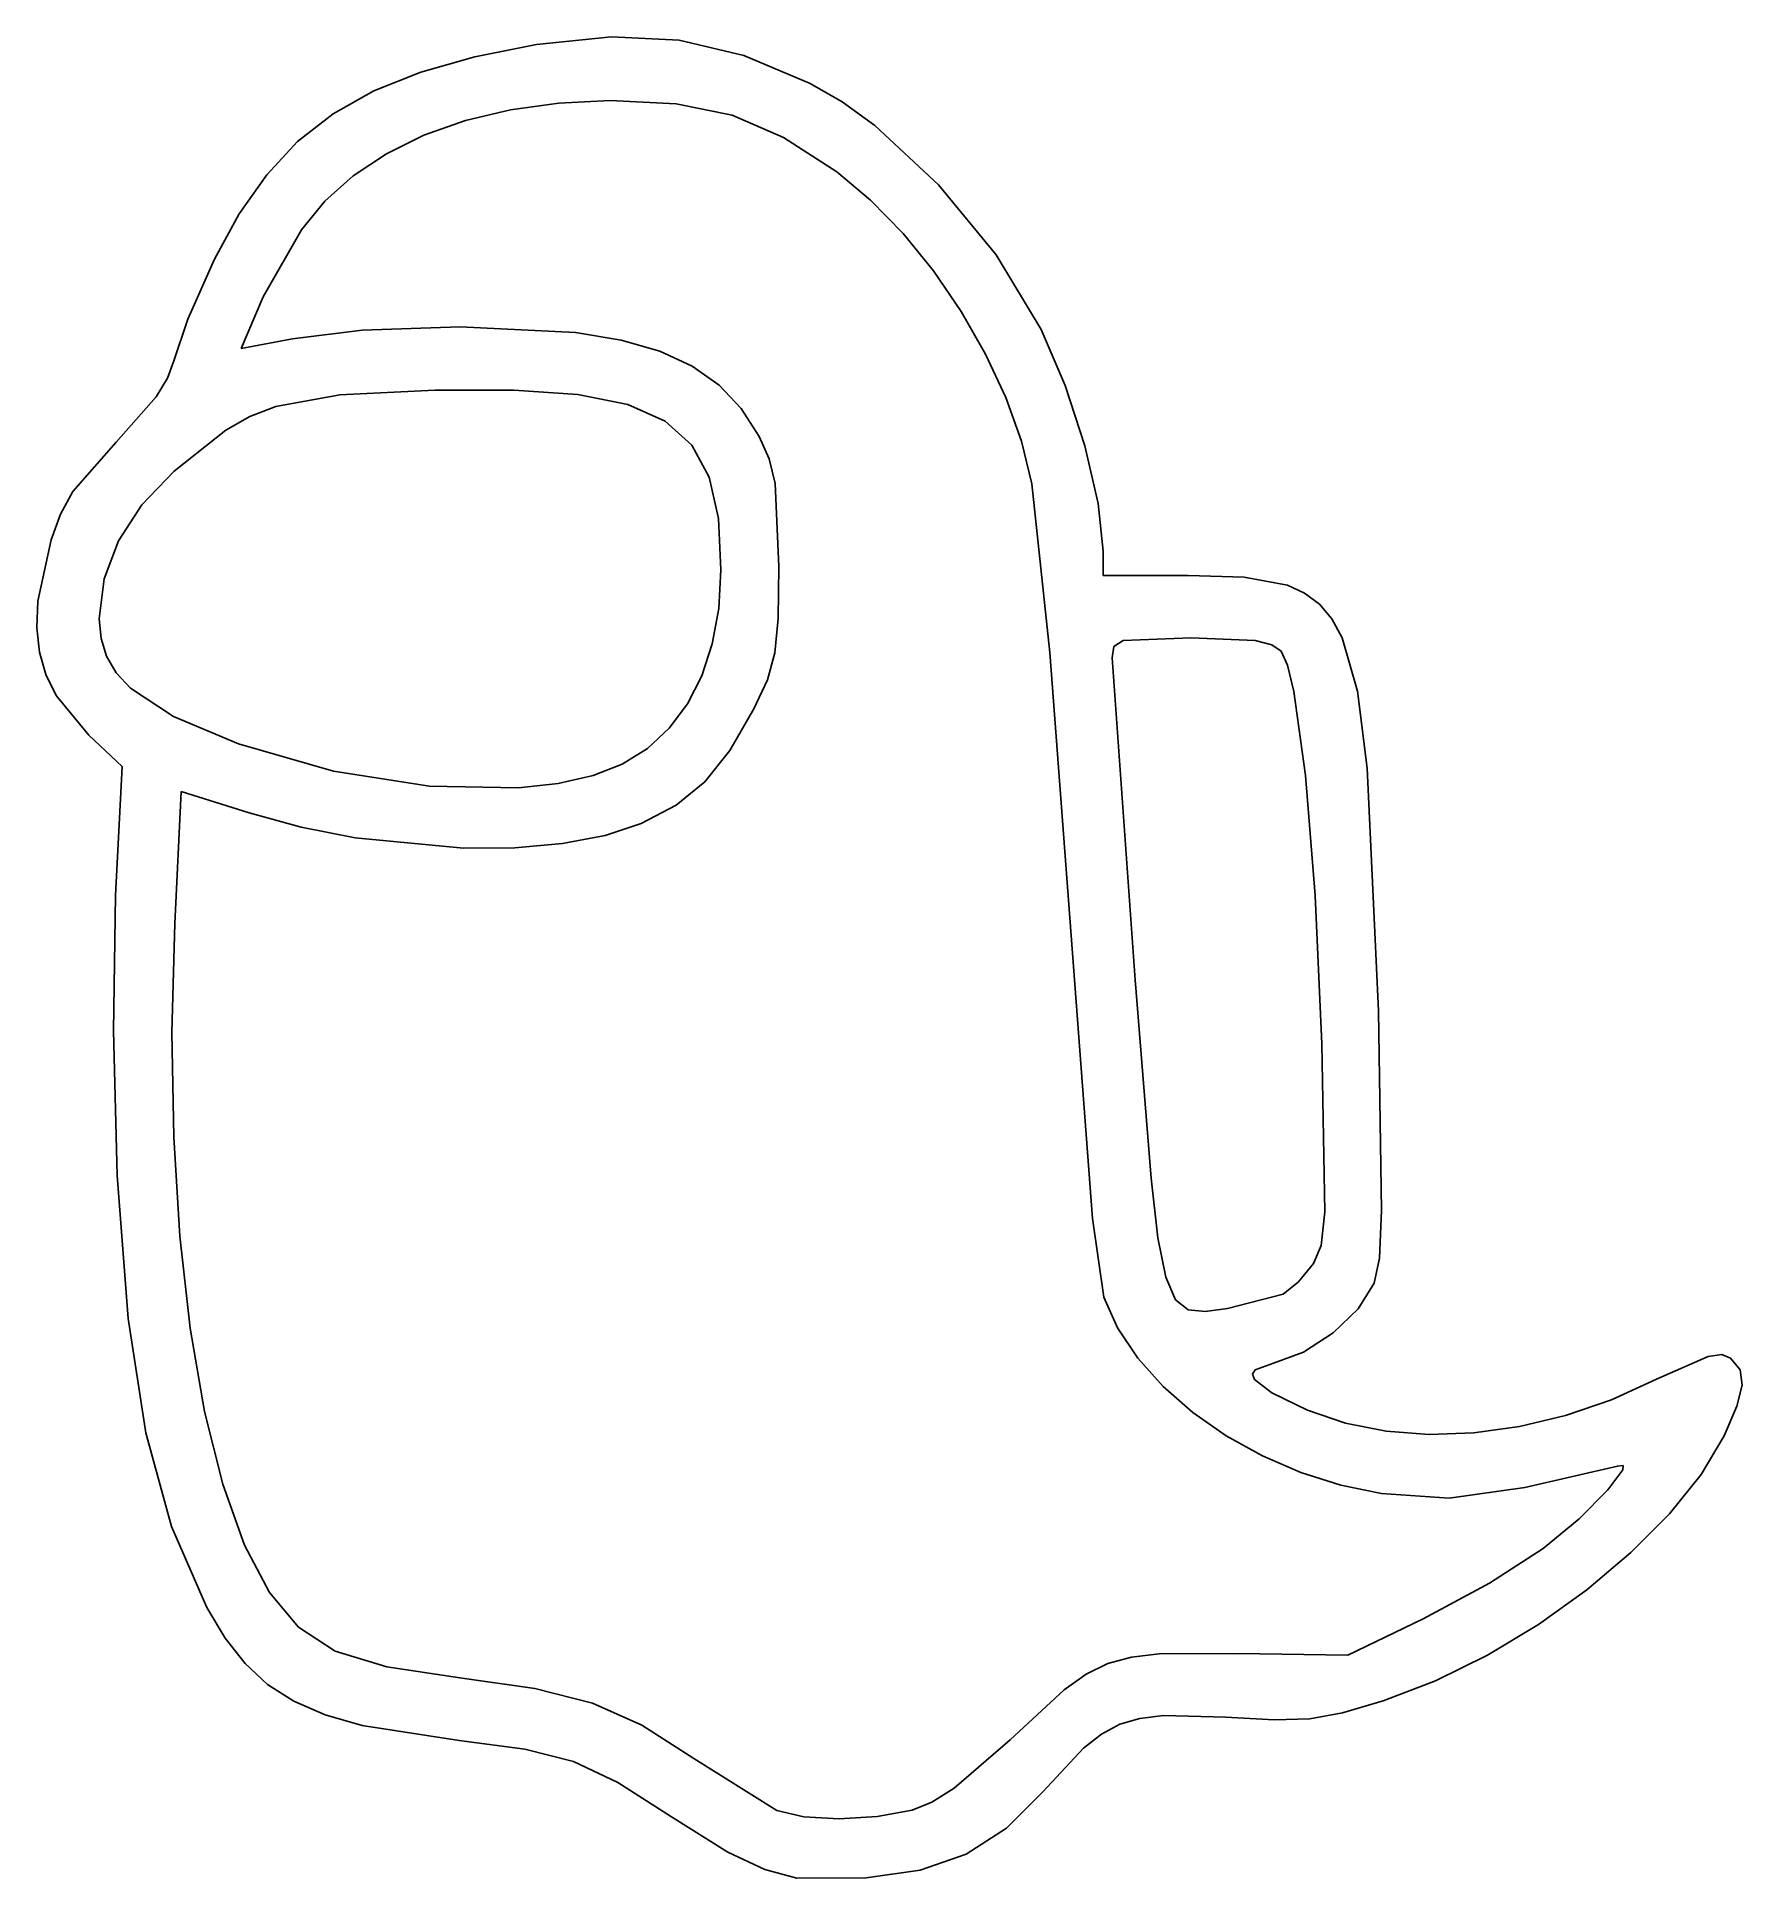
# Model space of a CAD drawing. Extents: x 11.9 to 79.6, y 3.7 to 76.7.
import ezdxf

# ---------------------------------------------------------------- set-up
doc = ezdxf.new("R2010")
doc.units = 0

msp = doc.modelspace()

# ---------------------------------------------------------------- linework, layer by layer
at = {"layer": 'Image'}
for p, q in [((31.721406, 76.436025), (34.700596, 76.746021)), ((34.700596, 76.746021), (37.381284, 76.609957)), ((29.26434, 75.952118), (31.721406, 76.436025)), ((37.381284, 76.609957), (39.945971, 76.001945)), ((25.260093, 74.602151), (27.122158, 75.348548)), ((27.122158, 75.348548), (29.26434, 75.952118)), ((39.945971, 76.001945), (42.577159, 74.896095)), ((23.643376, 73.689765), (25.260093, 74.602151)), ((42.577159, 74.896095), (43.848822, 74.159852)), ((30.690892, 73.849342), (28.899318, 73.420135)), ((32.609469, 74.117209), (30.690892, 73.849342)), ((34.639643, 74.217279), (32.609469, 74.117209)), ((37.268713, 74.0928), (34.639643, 74.217279)), ((39.485009, 73.62998), (37.268713, 74.0928)), ((43.848822, 74.159852), (45.143047, 73.223172)), ((22.237241, 72.588226), (23.643376, 73.689765)), ((28.899318, 73.420135), (27.250151, 72.836048)), ((41.527548, 72.753664), (39.485009, 73.62998)), ((45.143047, 73.223172), (47.682617, 70.872591)), ((21.00692, 71.27437), (22.237241, 72.588226)), ((27.250151, 72.836048), (25.758797, 72.103537)), ((43.635346, 71.388697), (41.527548, 72.753664)), ((25.758797, 72.103537), (24.44066, 71.229062)), ((19.917647, 69.725036), (21.00692, 71.27437)), ((24.44066, 71.229062), (23.311146, 70.21908)), ((44.980776, 70.268057), (43.635346, 71.388697)), ((23.311146, 70.21908), (22.385659, 69.08005)), ((46.269674, 68.943406), (44.980776, 70.268057)), ((47.682617, 70.872591), (49.962728, 68.092534)), ((18.934653, 67.917059), (19.917647, 69.725036)), ((22.385659, 69.08005), (20.872545, 66.419999)), ((47.476381, 67.455767), (46.269674, 68.943406)), ((49.962728, 68.092534), (51.750241, 65.131181)), ((17.881004, 65.533677), (18.934653, 67.917059)), ((48.575238, 65.846162), (47.476381, 67.455767)), ((20.872545, 66.419999), (19.999382, 64.377969)), ((49.540587, 64.155611), (48.575238, 65.846162)), ((17.302787, 63.842494), (17.881004, 65.533677)), ((22.027852, 64.754483), (24.8031, 65.096755)), ((24.8031, 65.096755), (28.693463, 65.237336)), ((28.693463, 65.237336), (33.261997, 65.01169)), ((51.750241, 65.131181), (52.702002, 62.901975)), ((19.999382, 64.377969), (22.027852, 64.754483)), ((33.261997, 65.01169), (35.074828, 64.709385)), ((35.074828, 64.709385), (36.611105, 64.266924)), ((17.073319, 63.192016), (17.302787, 63.842494)), ((36.611105, 64.266924), (37.899133, 63.673929)), ((37.899133, 63.673929), (38.967214, 62.920024)), ((50.346768, 62.425138), (49.540587, 64.155611)), ((16.623876, 62.45154), (17.073319, 63.192016)), ((38.967214, 62.920024), (39.843652, 61.994833)), ((52.702002, 62.901975), (53.482097, 60.505601)), ((15.038119, 60.662761), (16.623876, 62.45154)), ((23.915357, 62.533122), (21.364384, 62.069435)), ((27.680605, 62.717873), (23.915357, 62.533122)), ((30.821357, 62.722621), (27.680605, 62.717873)), ((33.354925, 62.543871), (30.821357, 62.722621)), ((35.339097, 62.145349), (33.354925, 62.543871)), ((36.831661, 61.490781), (35.339097, 62.145349)), ((50.968125, 60.695762), (50.346768, 62.425138)), ((20.343359, 61.670656), (19.384833, 61.127341)), ((21.364384, 62.069435), (20.343359, 61.670656)), ((37.890406, 60.543894), (36.831661, 61.490781)), ((39.843652, 61.994833), (40.556751, 60.887977)), ((19.384833, 61.127341), (17.333853, 59.50737)), ((40.556751, 60.887977), (40.959361, 59.997268)), ((51.378997, 59.008507), (50.968125, 60.695762)), ((13.31876, 58.698636), (15.038119, 60.662761)), ((38.57312, 59.268415), (37.890406, 60.543894)), ((40.959361, 59.997268), (41.197331, 59.015992)), ((53.482097, 60.505601), (54.011868, 58.223026)), ((17.333853, 59.50737), (16.046504, 58.168774)), ((38.937592, 57.628068), (38.57312, 59.268415)), ((12.817422, 57.794061), (13.31876, 58.698636)), ((41.197331, 59.015992), (41.340657, 55.717859)), ((52.094527, 52.305738), (51.378997, 59.008507)), ((12.449303, 56.782763), (12.817422, 57.794061)), ((16.046504, 58.168774), (15.119329, 56.7395)), ((54.011868, 58.223026), (54.21266, 56.335218)), ((39.041611, 55.586581), (38.937592, 57.628068)), ((11.927807, 54.340584), (12.449303, 56.782763)), ((15.119329, 56.7395), (14.556626, 55.228031)), ((54.21266, 56.335218), (54.218772, 55.365082)), ((38.952353, 54.051536), (39.041611, 55.586581)), ((41.340657, 55.717859), (41.313494, 53.661742)), ((14.556626, 55.228031), (14.362693, 53.642851)), ((54.218772, 55.365082), (57.587675, 55.365082)), ((57.587675, 55.365082), (59.815768, 55.296256)), ((59.815768, 55.296256), (61.52621, 54.974767)), ((61.52621, 54.974767), (62.210859, 54.665362)), ((11.882695, 53.288543), (11.927807, 54.340584)), ((62.210859, 54.665362), (62.794351, 54.228098)), ((62.794351, 54.228098), (63.286106, 53.641409)), ((14.362693, 53.642851), (14.430631, 52.867696)), ((38.69771, 52.64752), (38.952353, 54.051536)), ((41.313494, 53.661742), (41.184225, 52.2935)), ((63.286106, 53.641409), (63.695542, 52.883733)), ((11.98576, 52.326315), (11.882695, 53.288543)), ((14.430631, 52.867696), (14.651065, 52.159571)), ((38.282606, 51.382466), (38.69771, 52.64752)), ((55.007704, 52.785063), (54.636837, 52.547999)), ((57.703362, 52.895639), (55.007704, 52.785063)), ((60.248082, 52.780154), (57.703362, 52.895639)), ((60.908379, 52.616768), (60.248082, 52.780154)), ((63.695542, 52.883733), (64.305135, 50.769156)), ((12.240318, 51.436732), (11.98576, 52.326315)), ((14.651065, 52.159571), (15.036708, 51.507054)), ((41.184225, 52.2935), (40.884751, 51.226328)), ((53.794161, 29.836586), (52.094527, 52.305738)), ((54.636837, 52.547999), (54.5705, 52.10189)), ((54.5705, 52.10189), (55.481343, 39.313713)), ((61.274695, 52.366037), (60.908379, 52.616768)), ((61.535702, 51.799408), (61.274695, 52.366037)), ((12.649684, 50.60263), (12.240318, 51.436732)), ((15.036708, 51.507054), (15.600276, 50.898722)), ((37.711963, 50.264307), (38.282606, 51.382466)), ((40.884751, 51.226328), (40.346976, 50.073422)), ((61.788141, 50.761233), (61.535702, 51.799408)), ((13.946099, 49.032206), (12.649684, 50.60263)), ((15.600276, 50.898722), (17.312037, 49.768927)), ((62.251299, 47.423934), (61.788141, 50.761233)), ((64.305135, 50.769156), (64.698481, 47.711851)), ((17.312037, 49.768927), (19.88806, 48.678805)), ((36.990707, 49.300977), (37.711963, 50.264307)), ((40.346976, 50.073422), (39.389285, 48.418104)), ((15.264556, 47.780369), (13.946099, 49.032206)), ((36.123762, 48.50041), (36.990707, 49.300977)), ((19.88806, 48.678805), (23.65825, 47.596447)), ((35.116051, 47.870539), (36.123762, 48.50041)), ((39.389285, 48.418104), (38.39449, 47.179157)), ((15.010042, 42.665098), (15.264556, 47.780369)), ((23.65825, 47.596447), (27.468223, 47.007336)), ((33.9725, 47.419298), (35.116051, 47.870539)), ((64.698481, 47.711851), (65.137834, 38.078991)), ((17.615362, 46.796363), (17.362131, 41.545023)), ((20.306676, 45.939665), (17.615362, 46.796363)), ((27.468223, 47.007336), (31.009224, 46.939083)), ((31.009224, 46.939083), (32.582375, 47.108906)), ((32.582375, 47.108906), (33.9725, 47.419298)), ((33.9725, 47.419298), (33.9725, 47.419298)), ((38.39449, 47.179157), (37.256511, 46.248677)), ((62.632141, 42.661522), (62.251299, 47.423934)), ((37.256511, 46.248677), (35.869269, 45.518761)), ((22.374929, 45.371196), (20.306676, 45.939665)), ((24.520294, 44.947079), (22.374929, 45.371196)), ((35.869269, 45.518761), (34.439695, 45.044894)), ((28.817892, 44.537972), (24.520294, 44.947079)), ((32.75053, 44.724486), (30.857889, 44.556017)), ((34.439695, 45.044894), (32.75053, 44.724486)), ((30.857889, 44.556017), (28.817892, 44.537972)), ((14.921862, 37.290755), (15.010042, 42.665098)), ((62.898637, 36.781378), (62.632141, 42.661522)), ((17.362131, 41.545023), (17.246443, 37.227084)), ((55.481343, 39.313713), (56.114576, 31.448086)), ((65.137834, 38.078991), (65.268373, 30.164437)), ((15.067258, 31.552612), (14.921862, 37.290755)), ((17.246443, 37.227084), (17.315636, 33.069392)), ((63.005913, 30.106308), (62.898637, 36.781378)), ((17.315636, 33.069392), (17.56086, 29.134514)), ((15.505655, 25.875472), (15.067258, 31.552612)), ((56.114576, 31.448086), (56.389038, 29.068577)), ((62.863346, 28.774192), (63.005913, 30.106308)), ((65.268373, 30.164437), (65.17622, 28.263738)), ((54.24303, 26.724077), (53.794161, 29.836586)), ((17.56086, 29.134514), (17.973267, 25.485016)), ((56.389038, 29.068577), (56.695721, 27.51006)), ((62.562098, 28.056283), (62.863346, 28.774192)), ((61.969562, 27.331688), (62.562098, 28.056283)), ((65.17622, 28.263738), (64.972115, 27.277594)), ((56.695721, 27.51006), (57.079869, 26.611625)), ((61.362526, 26.837346), (61.969562, 27.331688)), ((64.972115, 27.277594), (64.331796, 26.259622)), ((54.777341, 25.502091), (54.24303, 26.724077)), ((57.079869, 26.611625), (57.586725, 26.212363)), ((59.149535, 26.26772), (61.362526, 26.837346)), ((61.362526, 26.837346), (61.362526, 26.837346)), ((16.203995, 21.330973), (15.505655, 25.875472)), ((57.586725, 26.212363), (58.261532, 26.151364)), ((58.261532, 26.151364), (59.149535, 26.26772)), ((64.331796, 26.259622), (63.340216, 25.302146)), ((17.973267, 25.485016), (18.544008, 22.183463)), ((55.591549, 24.301869), (54.777341, 25.502091)), ((63.340216, 25.302146), (62.165212, 24.538492)), ((56.60063, 23.176596), (55.591549, 24.301869)), ((62.165212, 24.538492), (60.974615, 24.101987)), ((76.17683, 23.458283), (78.225814, 24.366318)), ((78.225814, 24.366318), (78.767919, 24.438414)), ((78.767919, 24.438414), (79.121982, 24.29378)), ((79.121982, 24.29378), (79.493699, 23.830879)), ((60.245063, 23.834499), (60.142708, 23.657622)), ((60.142708, 23.657622), (60.217804, 23.448549)), ((60.217804, 23.448549), (60.907861, 22.923492)), ((60.974615, 24.101987), (60.245063, 23.834499)), ((74.389068, 22.650616), (76.17683, 23.458283)), ((79.493699, 23.830879), (79.579543, 23.227598)), ((57.778175, 22.142827), (56.60063, 23.176596)), ((60.907861, 22.923492), (62.330254, 22.23868)), ((79.579543, 23.227598), (79.37134, 22.387484)), ((18.544008, 22.183463), (19.264232, 19.292421)), ((59.097772, 21.217116), (57.778175, 22.142827)), ((62.330254, 22.23868), (63.830166, 21.720591)), ((70.738086, 21.585952), (72.567869, 22.025776)), ((72.567869, 22.025776), (74.389068, 22.650616)), ((79.37134, 22.387484), (78.860913, 21.214087)), ((17.226666, 17.609867), (16.203995, 21.330973)), ((60.533011, 20.416018), (59.097772, 21.217116)), ((63.830166, 21.720591), (65.445758, 21.398463)), ((65.445758, 21.398463), (67.152177, 21.270106)), ((67.152177, 21.270106), (68.924571, 21.333332)), ((68.924571, 21.333332), (70.738086, 21.585952)), ((78.860913, 21.214087), (77.945644, 19.681579)), ((62.057481, 19.756088), (60.533011, 20.416018)), ((63.644773, 19.253881), (62.057481, 19.756088)), ((74.626453, 20.006962), (70.949397, 19.169977)), ((74.248653, 19.065539), (74.846519, 19.859562)), ((74.855636, 20.032854), (74.626453, 20.006962)), ((74.846519, 19.859562), (74.855636, 20.032854)), ((19.264232, 19.292421), (20.125091, 16.874455)), ((65.268475, 18.925952), (63.644773, 19.253881)), ((70.949397, 19.169977), (67.947992, 18.742437)), ((73.10339, 17.925118), (74.248653, 19.065539)), ((77.945644, 19.681579), (76.694593, 18.122796)), ((67.947992, 18.742437), (65.268475, 18.925952)), ((18.638059, 14.402906), (17.226666, 17.609867)), ((71.681263, 16.738526), (73.10339, 17.925118)), ((76.694593, 18.122796), (75.164802, 16.582065)), ((20.125091, 16.874455), (21.117736, 14.992132)), ((69.554678, 15.371799), (71.681263, 16.738526)), ((75.164802, 16.582065), (73.413314, 15.103713)), ((66.918769, 13.955033), (69.554678, 15.371799)), ((21.117736, 14.992132), (22.267917, 13.614585)), ((73.413314, 15.103713), (71.497172, 13.732066)), ((19.361135, 13.188911), (18.638059, 14.402906)), ((63.920162, 12.502636), (66.918769, 13.955033)), ((20.148229, 12.179052), (19.361135, 13.188911)), ((22.267917, 13.614585), (23.731582, 12.670858)), ((71.497172, 13.732066), (69.473421, 12.511451)), ((23.731582, 12.670858), (25.776272, 12.040948)), ((54.395023, 12.173078), (55.331406, 12.43161)), ((55.331406, 12.43161), (56.442172, 12.562026)), ((56.442172, 12.562026), (59.562586, 12.581244)), ((59.562586, 12.581244), (63.920162, 12.502636)), ((69.473421, 12.511451), (67.399101, 11.486193)), ((21.042684, 11.350472), (20.148229, 12.179052)), ((25.776272, 12.040948), (28.669531, 11.604851)), ((52.669665, 11.12893), (53.539087, 11.750746)), ((53.539087, 11.750746), (54.395023, 12.173078)), ((22.087845, 10.680309), (21.042684, 11.350472)), ((28.669531, 11.604851), (31.657026, 11.184137)), ((31.657026, 11.184137), (33.934819, 10.603899)), ((50.514623, 9.144112), (52.669665, 11.12893)), ((67.399101, 11.486193), (65.331258, 10.70062)), ((23.327056, 10.145705), (22.087845, 10.680309)), ((33.934819, 10.603899), (35.904888, 9.726167)), ((65.331258, 10.70062), (63.716354, 10.226056)), ((24.803661, 9.723799), (23.327056, 10.145705)), ((28.642427, 9.126647), (24.803661, 9.723799)), ((35.904888, 9.726167), (37.969211, 8.412974)), ((54.872824, 9.765632), (54.146054, 9.37917)), ((55.672132, 10.001697), (54.872824, 9.765632)), ((56.601741, 10.110929), (55.672132, 10.001697)), ((59.082918, 10.043144), (56.601741, 10.110929)), ((61.003863, 9.940637), (59.082918, 10.043144)), ((62.411115, 9.987168), (61.003863, 9.940637)), ((63.716354, 10.226056), (62.411115, 9.987168)), ((31.25448, 8.782702), (28.642427, 9.126647)), ((33.181036, 8.288204), (31.25448, 8.782702)), ((48.298817, 7.225563), (50.514623, 9.144112)), ((53.434059, 8.818748), (51.82334, 7.081773)), ((54.146054, 9.37917), (53.434059, 8.818748)), ((34.946637, 7.454451), (33.181036, 8.288204)), ((37.969211, 8.412974), (41.260777, 6.337598)), ((37.075825, 6.09274), (34.946637, 7.454451)), ((46.634071, 6.360445), (47.412614, 6.672123)), ((47.412614, 6.672123), (48.298817, 7.225563)), ((51.82334, 7.081773), (50.372922, 5.639181)), ((39.314371, 4.695943), (37.075825, 6.09274)), ((41.260777, 6.337598), (42.326586, 6.091472)), ((42.326586, 6.091472), (43.728477, 6.013881)), ((43.728477, 6.013881), (45.239843, 6.103864)), ((45.239843, 6.103864), (46.634071, 6.360458)), ((46.634071, 6.360458), (46.634071, 6.360445)), ((50.372922, 5.639181), (48.775973, 4.616692)), ((40.779987, 3.998055), (39.314371, 4.695943)), ((48.775973, 4.616692), (46.949204, 3.973791)), ((42.047967, 3.657336), (40.779987, 3.998055)), ((44.809322, 3.669962), (42.047954, 3.657341)), ((42.047954, 3.657341), (42.047967, 3.657336)), ((46.949204, 3.973791), (44.809322, 3.669962))]:
    msp.add_line(p, q, dxfattribs=at)

doc.saveas('drawing.dxf')
